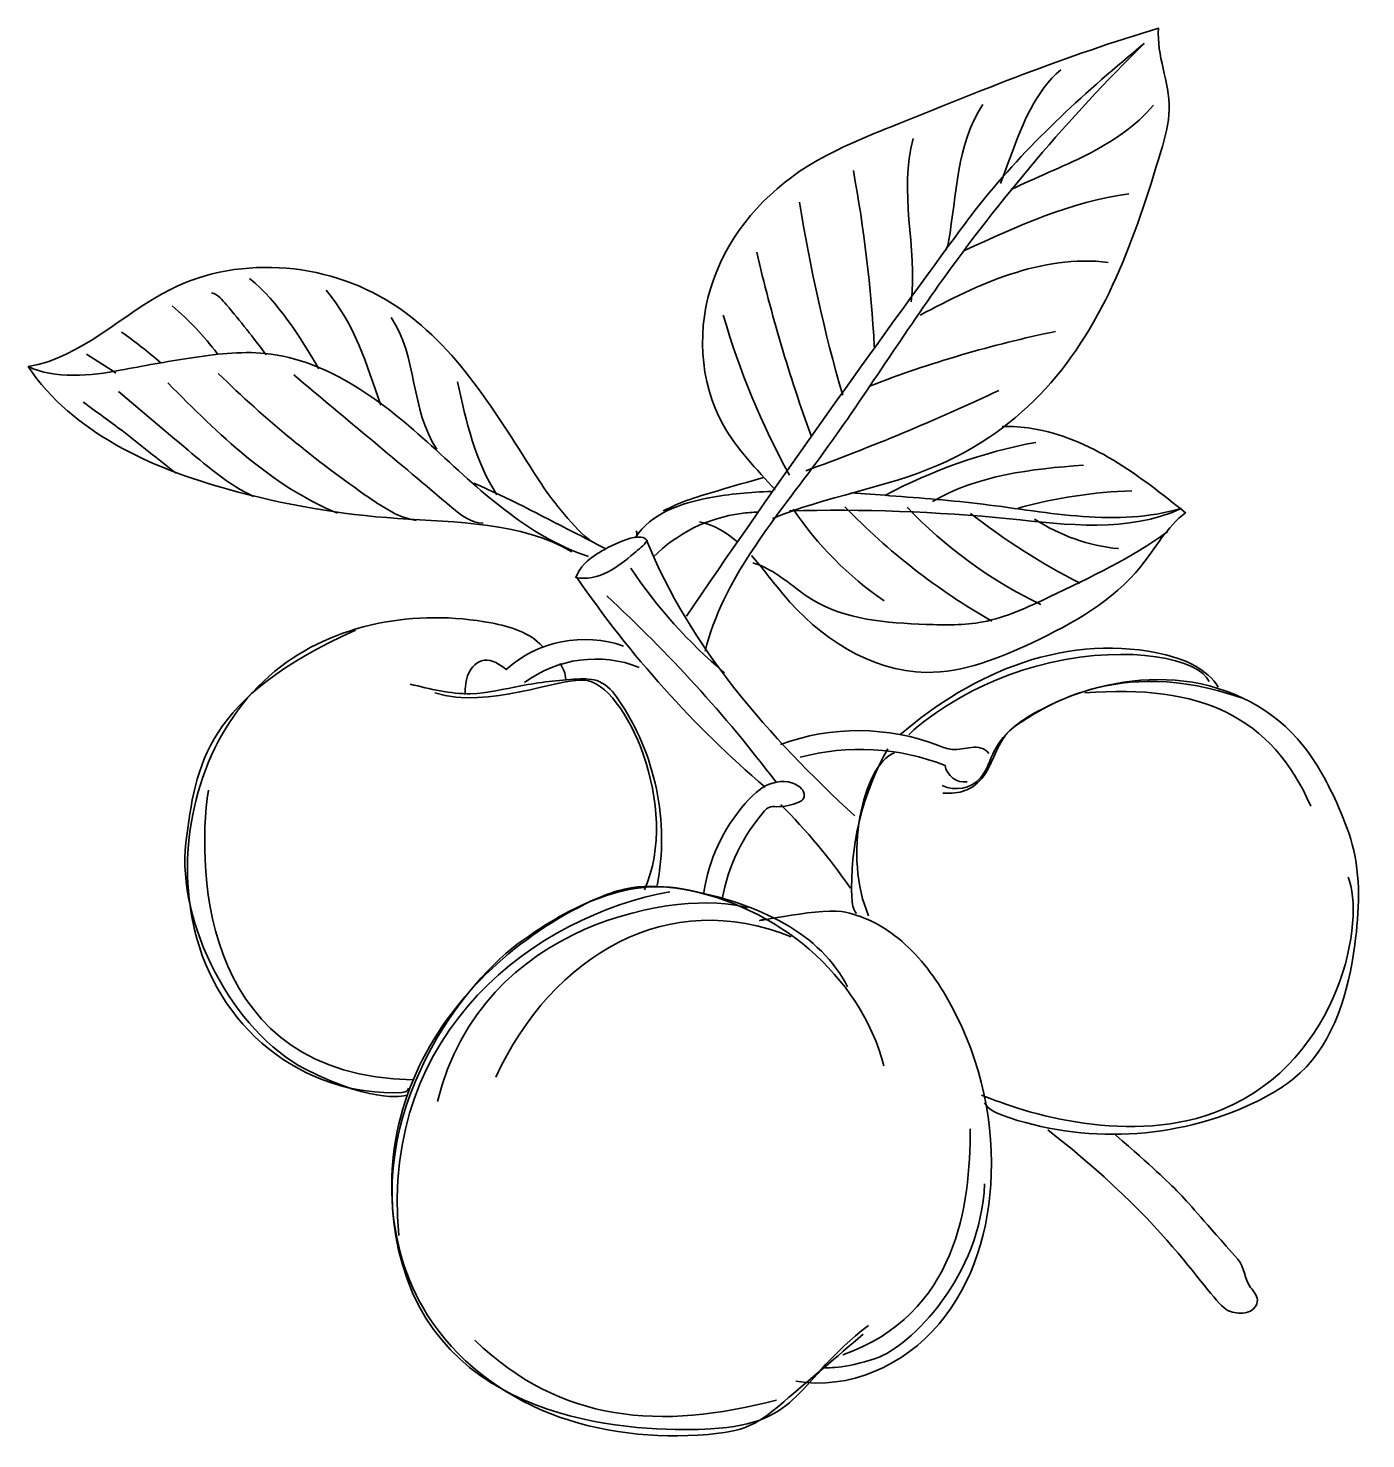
# Model space of a CAD drawing. Header units: inches. Extents: x 3.4 to 8.63, y 3.23 to 8.74.
import ezdxf

# ---------------------------------------------------------------- set-up
doc = ezdxf.new("R2010")
doc.units = ezdxf.units.IN
doc.header["$MEASUREMENT"] = 0
doc.layers.add('Layer 1', color=7, linetype='Continuous')

msp = doc.modelspace()

# ---------------------------------------------------------------- linework, layer by layer
at = {"layer": 'Layer 1', "color": 97, "lineweight": 35, "true_color": 0x418c41}
for points, knots in [([(6.3125, 6.8292), (6.5222, 6.9153), (6.7528, 6.9472), (6.9611, 7.0375), (7.1194, 7.1056), (7.2625, 7.2083), (7.3792, 7.3347), (7.6139, 7.5903), (7.7319, 7.9306), (7.8306, 8.2625), (7.8472, 8.3167), (7.8625, 8.3722), (7.8639, 8.4278), (7.8653, 8.5347), (7.8125, 8.6389), (7.8222, 8.7444), (7.4653, 8.6389), (7.1208, 8.4986), (6.7764, 8.3597), (6.6639, 8.3139), (6.5514, 8.2681), (6.4486, 8.2042), (6.2833, 8.1), (6.1472, 7.9458), (6.0819, 7.7611), (6.0167, 7.5778), (6.025, 7.3653), (6.1208, 7.1944), (6.1736, 7.1), (6.2514, 7.0208), (6.3236, 6.9403)], [0, 0, 0, 0, 1, 1, 1, 2, 2, 2, 3, 3, 3, 4, 4, 4, 5, 5, 5, 6, 6, 6, 7, 7, 7, 8, 8, 8, 9, 9, 9, 10, 10, 10, 10]), ([(5.9764, 6.4472), (6.3028, 6.925), (6.6375, 7.3972), (6.9792, 7.8639), (7.0319, 7.9361), (7.0861, 8.0097), (7.1417, 8.0792), (7.325, 8.3042), (7.5417, 8.5), (7.7653, 8.6847), (7.4708, 8.3944), (7.2028, 8.0778), (6.9625, 7.7403), (6.8, 7.5111), (6.65, 7.2722), (6.4833, 7.0458), (6.3125, 6.8153), (6.1194, 6.5889), (6.05, 6.3111)], [0, 0, 0, 0, 1, 1, 1, 2, 2, 2, 3, 3, 3, 4, 4, 4, 5, 5, 5, 6, 6, 6, 6]), ([(7.4403, 8.5819), (7.3403, 8.4986), (7.2917, 8.3708), (7.2458, 8.25), (7.2319, 8.2125), (7.2181, 8.175), (7.2042, 8.1375)], [0, 0, 0, 0, 1, 1, 1, 2, 2, 2, 2]), ([(7.1347, 8.4458), (7.0319, 8.2917), (7.0333, 8.0931), (7.0014, 7.9111), (6.9986, 7.8958), (6.9958, 7.8806), (6.9833, 7.8722)], [0, 0, 0, 0, 1, 1, 1, 2, 2, 2, 2]), ([(7.2444, 8.1139), (7.3431, 8.1611), (7.4444, 8.2014), (7.5417, 8.25), (7.6389, 8.3), (7.7319, 8.3597), (7.8028, 8.4444)], [0, 0, 0, 0, 1, 1, 1, 2, 2, 2, 2]), ([(5.6042, 6.7403), (5.5431, 6.7861), (5.4528, 6.8972), (5.4111, 6.9611), (5.2486, 7.2111), (5.0986, 7.4819), (4.8528, 7.6514), (4.5944, 7.8292), (4.2389, 7.8639), (3.9597, 7.7236), (3.7708, 7.6278), (3.6139, 7.4583), (3.4042, 7.4222), (3.5792, 7.1639), (3.8833, 7.0264), (4.1847, 6.9431), (4.4014, 6.8833), (4.6236, 6.8444), (4.8472, 6.8292), (5.0806, 6.8125), (5.3278, 6.8167), (5.5292, 6.6986)], [0, 0, 0, 0, 1, 1, 1, 2, 2, 2, 3, 3, 3, 4, 4, 4, 5, 5, 5, 6, 6, 6, 7, 7, 7, 7]), ([(7.625, 7.8292), (7.4972, 7.8458), (7.3653, 7.8236), (7.2431, 7.7833), (7.1208, 7.7431), (7.0042, 7.6833), (6.8903, 7.6236)], [0, 0, 0, 0, 1, 1, 1, 2, 2, 2, 2]), ([(4.3347, 7.4681), (4.2847, 7.5347), (4.2333, 7.6), (4.1792, 7.6639), (4.1625, 7.6833), (4.1444, 7.7042), (4.1208, 7.7111)], [0, 0, 0, 0, 1, 1, 1, 2, 2, 2, 2]), ([(5.5944, 6.6806), (5.3542, 6.7583), (5.1667, 6.9431), (4.9806, 7.1125), (4.7944, 7.2819), (4.5819, 7.4486), (4.3306, 7.4736), (4.2319, 7.4833), (4.1319, 7.4708), (4.0347, 7.4556), (3.9444, 7.4417), (3.8542, 7.425), (3.7639, 7.4083), (3.6542, 7.3861), (3.5042, 7.3736), (3.4042, 7.4222)], [0, 0, 0, 0, 1, 1, 1, 2, 2, 2, 3, 3, 3, 4, 4, 4, 5, 5, 5, 5]), ([(4.1472, 7.3958), (4.3292, 7.2167), (4.5278, 7.0542), (4.7375, 6.9097), (4.7944, 6.8708), (4.8528, 6.8319), (4.9208, 6.8208)], [0, 0, 0, 0, 1, 1, 1, 2, 2, 2, 2]), ([(4.4417, 7.3903), (4.6472, 7.2181), (4.8542, 7.0458), (5.0597, 6.8722), (5.0958, 6.8417), (5.1361, 6.8111), (5.1819, 6.8111)], [0, 0, 0, 0, 1, 1, 1, 2, 2, 2, 2]), ([(3.9806, 7.0056), (3.9111, 7.0625), (3.8417, 7.1181), (3.7708, 7.1722), (3.7208, 7.2097), (3.6708, 7.2458), (3.6194, 7.2833)], [0, 0, 0, 0, 1, 1, 1, 2, 2, 2, 2]), ([(3.7569, 7.325), (3.8472, 7.2486), (3.9375, 7.1722), (4.0292, 7.0958), (4.1097, 7.0278), (4.1903, 6.9597), (4.2847, 6.9153)], [0, 0, 0, 0, 1, 1, 1, 2, 2, 2, 2]), ([(6.2306, 6.6847), (6.2736, 6.6361), (6.3125, 6.5833), (6.3542, 6.5333), (6.4944, 6.3653), (6.6944, 6.2306), (6.9139, 6.2278), (7.0597, 6.2264), (7.1986, 6.2833), (7.3306, 6.3444), (7.4875, 6.4194), (7.6444, 6.5069), (7.7528, 6.6417), (7.8097, 6.7125), (7.8542, 6.7972), (7.9278, 6.8514), (7.7472, 6.9958), (7.5556, 7.1444), (7.3264, 7.1806), (7.2875, 7.1861), (7.25, 7.1889), (7.2111, 7.1889)], [0, 0, 0, 0, 1, 1, 1, 2, 2, 2, 3, 3, 3, 4, 4, 4, 5, 5, 5, 6, 6, 6, 7, 7, 7, 7]), ([(5.6597, 6.7111), (5.6181, 6.7333), (5.575, 6.7556), (5.5333, 6.7764), (5.4056, 6.8431), (5.2778, 6.9097), (5.1458, 6.9667)], [0, 0, 0, 0, 1, 1, 1, 2, 2, 2, 2]), ([(6.2778, 6.9889), (6.2181, 6.9722), (6.1597, 6.9556), (6.1, 6.9375), (6.0264, 6.9167), (5.9528, 6.8944), (5.8861, 6.8583)], [0, 0, 0, 0, 1, 1, 1, 2, 2, 2, 2]), ([(6.3083, 6.9347), (6.2264, 6.9319), (6.1458, 6.925), (6.0653, 6.9097), (5.9542, 6.8889), (5.8375, 6.8486), (5.7778, 6.7542), (5.7833, 6.7611), (5.7847, 6.7722), (5.7806, 6.7806)], [0, 0, 0, 0, 1, 1, 1, 2, 2, 2, 3, 3, 3, 3]), ([(6.3792, 6.8583), (6.6653, 6.8667), (6.9528, 6.8556), (7.2389, 6.8278), (7.4653, 6.8042), (7.7042, 6.7722), (7.9097, 6.8681), (7.6597, 6.7944), (7.3944, 6.8528), (7.1361, 6.8847), (7.0153, 6.9), (6.8931, 6.9083), (6.7722, 6.9181), (6.7208, 6.9222), (6.6694, 6.925), (6.6181, 6.9292)], [0, 0, 0, 0, 1, 1, 1, 2, 2, 2, 3, 3, 3, 4, 4, 4, 5, 5, 5, 5]), ([(6.2583, 6.8542), (6.2361, 6.8528), (6.2125, 6.8514), (6.1903, 6.8486), (6.0611, 6.8319), (5.9389, 6.7708), (5.8472, 6.6778)], [0, 0, 0, 0, 1, 1, 1, 2, 2, 2, 2]), ([(6.2361, 6.6556), (6.3236, 6.6319), (6.3889, 6.5611), (6.4653, 6.5139), (6.5972, 6.4319), (6.7583, 6.4208), (6.9139, 6.4153), (6.9875, 6.4125), (7.0625, 6.4111), (7.1347, 6.425), (7.2264, 6.4417), (7.3125, 6.4833), (7.3958, 6.5222), (7.5556, 6.5986), (7.7153, 6.675), (7.8583, 6.7778)], [0, 0, 0, 0, 1, 1, 1, 2, 2, 2, 3, 3, 3, 4, 4, 4, 5, 5, 5, 5])]:
    msp.add_open_spline(points, degree=3, knots=knots, dxfattribs=at)
for points in [[(6.8625, 8.3139), (6.8056, 8.1069), (6.8792, 7.8875), (6.8556, 7.675)], [(6.7111, 7.5), (6.6986, 7.7319), (6.6708, 7.9611), (6.6292, 8.1889)], [(6.4181, 8.0653), (6.4597, 7.8111), (6.5153, 7.5583), (6.5875, 7.3111)], [(7.7056, 8.0972), (7.4806, 8.0667), (7.2708, 7.9708), (7.0639, 7.8764)], [(6.2514, 7.8694), (6.3083, 7.6264), (6.3792, 7.3861), (6.4639, 7.1514)], [(4.5403, 7.4139), (4.4639, 7.5417), (4.3847, 7.6722), (4.2694, 7.7667)], [(4.7819, 7.2722), (4.7278, 7.4292), (4.6778, 7.5944), (4.5681, 7.7208)], [(4.1431, 7.4736), (4.0917, 7.5417), (4.0319, 7.6042), (3.9667, 7.6597)], [(5.0014, 7.1), (4.8972, 7.25), (4.9264, 7.4653), (4.8222, 7.6139)], [(6.1208, 7.6236), (6.1833, 7.4069), (6.2708, 7.1958), (6.3792, 6.9986)], [(3.9222, 7.4375), (3.8736, 7.4792), (3.8222, 7.5194), (3.7694, 7.5569)], [(7.4194, 7.5597), (7.1722, 7.5083), (6.9278, 7.4375), (6.6917, 7.3458)], [(3.7472, 7.3972), (3.7083, 7.4222), (3.6708, 7.4472), (3.6319, 7.4708)], [(3.95, 7.3583), (4.1472, 7.1597), (4.3528, 6.9569), (4.6125, 6.85)], [(5.0819, 7.3625), (5.1153, 7.2097), (5.1514, 7.0528), (5.2361, 6.9208)], [(6.4431, 7.0153), (6.6986, 7.1083), (6.9514, 7.2125), (7.1972, 7.3292)], [(7.3417, 7.1264), (7.1361, 7.0875), (6.9375, 7.0167), (6.7528, 6.9194)], [(7.5292, 7.0375), (7.325, 7.0222), (7.1153, 6.9986), (6.9389, 6.8958)], [(7.7181, 6.9375), (7.5681, 6.9319), (7.4181, 6.9097), (7.2736, 6.8694)], [(6.3944, 6.8653), (6.4889, 6.725), (6.6097, 6.6028), (6.75, 6.5069)], [(6.5958, 6.875), (6.7653, 6.7), (6.9583, 6.5486), (7.1708, 6.4278)], [(6.8389, 6.8736), (6.9875, 6.7167), (7.1667, 6.5861), (7.3625, 6.4931)], [(7.0875, 6.8486), (7.2208, 6.7444), (7.3639, 6.6528), (7.5153, 6.5764)], [(6.1764, 6.7375), (6.1333, 6.775), (6.0833, 6.8042), (6.0278, 6.8153)], [(7.3375, 6.8264), (7.4361, 6.7625), (7.5486, 6.7222), (7.6653, 6.7111)]]:
    msp.add_open_spline(points, degree=3, dxfattribs=at)
at = {"layer": 'Layer 1', "color": 59, "lineweight": 35, "true_color": 0x674e26}
for points, knots in [([(5.6292, 6.6917), (5.5931, 6.6694), (5.5583, 6.6389), (5.5444, 6.5986), (5.5861, 6.5903), (5.6306, 6.6), (5.6681, 6.6194), (5.7056, 6.6389), (5.7389, 6.6653), (5.7722, 6.6931), (5.7903, 6.7083), (5.8097, 6.7236), (5.8236, 6.7431), (5.7931, 6.7861), (5.6639, 6.7139), (5.6292, 6.6917)], [0, 0, 0, 0, 1, 1, 1, 2, 2, 2, 3, 3, 3, 4, 4, 4, 5, 5, 5, 5]), ([(5.7306, 6.3306), (5.5764, 6.3861), (5.3931, 6.35), (5.2722, 6.2389), (5.2472, 6.2583), (5.2181, 6.2792), (5.1861, 6.275), (5.1583, 6.2708), (5.1361, 6.2486), (5.125, 6.2236), (5.1139, 6.1972), (5.1125, 6.1694), (5.1111, 6.1417)], [0, 0, 0, 0, 1, 1, 1, 2, 2, 2, 3, 3, 3, 4, 4, 4, 4]), ([(7.1583, 5.9111), (7.1444, 5.9319), (7.1153, 5.9375), (7.0903, 5.9347), (7.0653, 5.9319), (7.0403, 5.9236), (7.0153, 5.9264), (6.9972, 5.9278), (6.9792, 5.9361), (6.9625, 5.9417), (6.7667, 6.0181), (6.5417, 6.0194), (6.3444, 5.9458)], [0, 0, 0, 0, 1, 1, 1, 2, 2, 2, 3, 3, 3, 4, 4, 4, 4]), ([(7.0736, 5.8), (7.0347, 5.7944), (6.9931, 5.8236), (6.9875, 5.8639), (6.8083, 5.9347), (6.6069, 5.9458), (6.4208, 5.8958)], [0, 0, 0, 0, 1, 1, 1, 2, 2, 2, 2]), ([(6.1167, 5.3431), (6.1389, 5.4694), (6.1972, 5.5903), (6.2819, 5.6861), (6.2861, 5.6917), (6.2917, 5.6972), (6.2986, 5.7), (6.3083, 5.7042), (6.3194, 5.7042), (6.3292, 5.7028), (6.3597, 5.7028), (6.3889, 5.7083), (6.4167, 5.7208), (6.4236, 5.7236), (6.4292, 5.7278), (6.4333, 5.7333), (6.4444, 5.75), (6.4319, 5.7722), (6.4153, 5.7833), (6.3819, 5.8069), (6.3375, 5.8056), (6.3, 5.7903), (6.2625, 5.775), (6.2333, 5.7458), (6.2069, 5.7153), (6.1208, 5.6181), (6.0639, 5.4958), (6.0444, 5.3667)], [0, 0, 0, 0, 1, 1, 1, 2, 2, 2, 3, 3, 3, 4, 4, 4, 5, 5, 5, 6, 6, 6, 7, 7, 7, 8, 8, 8, 9, 9, 9, 9]), ([(7.6542, 4.4208), (7.9444, 4.1639), (7.8681, 4.2306), (8.1319, 3.9347), (8.1583, 3.9042), (8.1569, 3.8569), (8.1819, 3.825), (8.1931, 3.8097), (8.2069, 3.7944), (8.2083, 3.7764), (8.2097, 3.7556), (8.1931, 3.7361), (8.1736, 3.7292), (8.1542, 3.7222), (8.1319, 3.7236), (8.1111, 3.7278), (8.0264, 3.7431), (7.9222, 4.0264), (7.3889, 4.4403)], [0, 0, 0, 0, 1, 1, 1, 2, 2, 2, 3, 3, 3, 4, 4, 4, 5, 5, 5, 6, 6, 6, 6])]:
    msp.add_open_spline(points, degree=3, knots=knots, dxfattribs=at)
for points in [[(5.8208, 6.7444), (5.9903, 6.3236), (6.3014, 5.975), (6.6347, 5.6667)], [(5.7597, 6.6347), (5.8611, 6.4819), (5.9847, 6.3444), (6.125, 6.2264)], [(5.5486, 6.5986), (5.7569, 6.2944), (6.0042, 6.0181), (6.2847, 5.7792)], [(6.3264, 5.8), (6.1278, 6.0611), (5.9069, 6.3042), (5.6653, 6.5264)], [(5.7917, 6.2472), (5.6458, 6.3069), (5.4694, 6.2833), (5.3444, 6.1875)], [(6.6181, 5.3847), (6.5375, 5.5014), (6.4458, 5.6097), (6.3458, 5.7111)]]:
    msp.add_open_spline(points, degree=3, dxfattribs=at)
at = {"layer": 'Layer 1', "color": 225, "lineweight": 35, "true_color": 0x8c4981}
for points, knots in [([(5.4139, 6.3292), (5.3639, 6.3847), (5.2875, 6.4069), (5.2139, 6.4208), (4.9208, 6.4764), (4.5986, 6.4208), (4.3681, 6.2319), (4.1208, 6.0292), (4.0042, 5.6917), (4.0306, 5.3736), (4.0347, 5.3222), (4.0417, 5.2722), (4.0542, 5.2222), (4.0972, 5.0403), (4.1986, 4.8736), (4.3444, 4.7569), (4.4903, 4.6403), (4.6778, 4.5764), (4.8639, 4.5861), (4.875, 4.5861), (4.8903, 4.5917), (4.8903, 4.6028)], [0, 0, 0, 0, 1, 1, 1, 2, 2, 2, 3, 3, 3, 4, 4, 4, 5, 5, 5, 6, 6, 6, 7, 7, 7, 7]), ([(4.6833, 6.3931), (4.0972, 6.1278), (4.0583, 5.8694), (4.0208, 5.5611), (3.9833, 5.2514), (4.2042, 4.8236), (4.4875, 4.6778), (4.7708, 4.5333), (4.8847, 4.5764), (4.8847, 4.5764)], [0, 0, 0, 0, 1, 1, 1, 2, 2, 2, 3, 3, 3, 3]), ([(8.0556, 6.1694), (8.0125, 6.2403), (7.9292, 6.2764), (7.85, 6.2958), (7.6681, 6.3417), (7.4736, 6.3264), (7.2944, 6.2667), (7.1153, 6.2069), (6.9542, 6.1056), (6.8111, 5.9833)], [0, 0, 0, 0, 1, 1, 1, 2, 2, 2, 3, 3, 3, 3]), ([(8.0194, 6.1917), (7.9819, 6.2806), (7.7097, 6.3361), (7.4014, 6.2667), (7.0917, 6.1972), (6.8778, 6.0208), (6.8458, 5.9833)], [0, 0, 0, 0, 1, 1, 1, 2, 2, 2, 2]), ([(8.1458, 6.1278), (7.6597, 6.2986), (7.3611, 6.0847), (7.2569, 6.0139), (7.1528, 5.9444), (7.1875, 5.7431), (6.9792, 5.7556)], [0, 0, 0, 0, 1, 1, 1, 2, 2, 2, 2]), ([(5.8625, 5.3944), (5.9111, 5.6431), (5.8556, 5.9111), (5.7111, 6.1208), (5.6917, 6.15), (5.6681, 6.1778), (5.6361, 6.1917), (5.6097, 6.2028), (5.5792, 6.2028), (5.55, 6.2014), (5.475, 6.1972), (5.4014, 6.1889), (5.3292, 6.175), (5.2639, 6.1625), (5.1986, 6.1458), (5.1333, 6.1444), (5.0528, 6.1431), (4.975, 6.1625), (4.8972, 6.1819)], [0, 0, 0, 0, 1, 1, 1, 2, 2, 2, 3, 3, 3, 4, 4, 4, 5, 5, 5, 6, 6, 6, 6]), ([(5.8125, 5.3778), (5.9569, 5.7), (5.7375, 6.1847), (5.5792, 6.1972), (5.4722, 6.2056), (5.2069, 6.0833), (4.9931, 6.1472)], [0, 0, 0, 0, 1, 1, 1, 2, 2, 2, 2]), ([(7.1417, 4.5458), (7.1556, 4.5208), (7.1847, 4.5083), (7.2111, 4.4972), (7.5278, 4.3833), (7.8903, 4.4014), (8.1944, 4.5458), (8.2597, 4.5764), (8.3222, 4.6139), (8.375, 4.6625), (8.5111, 4.7889), (8.5639, 4.9806), (8.5889, 5.1639), (8.6069, 5.2944), (8.6125, 5.4278), (8.5792, 5.5556), (8.5639, 5.6111), (8.5417, 5.6653), (8.5181, 5.7181), (8.4778, 5.8069), (8.4306, 5.8944), (8.3653, 5.9681), (8.2444, 6.1042), (8.0681, 6.1833), (7.8875, 6.1972), (7.7069, 6.2111), (7.5236, 6.1667), (7.3639, 6.0833), (7.2903, 6.0458), (7.2181, 5.9958), (7.1806, 5.9222), (7.1625, 5.8861), (7.1528, 5.8458), (7.1264, 5.8153), (7.0903, 5.7736), (7.025, 5.7611), (6.9764, 5.7861)], [0, 0, 0, 0, 1, 1, 1, 2, 2, 2, 3, 3, 3, 4, 4, 4, 5, 5, 5, 6, 6, 6, 7, 7, 7, 8, 8, 8, 9, 9, 9, 10, 10, 10, 11, 11, 11, 12, 12, 12, 12]), ([(6.7639, 5.9292), (6.6639, 5.7542), (6.6139, 5.5486), (6.6236, 5.3472), (6.625, 5.325), (6.6264, 5.3028), (6.6417, 5.2861)], [0, 0, 0, 0, 1, 1, 1, 2, 2, 2, 2]), ([(6.6069, 4.9986), (6.5, 5.2069), (6.2694, 5.3236), (5.9597, 5.3819), (5.7125, 5.4278), (5.4653, 5.2764), (5.3139, 5.1639), (5.0944, 5), (4.6708, 4.4569), (4.8847, 3.8583), (5.0986, 3.2597), (5.85, 3.2597), (6.0708, 3.2722), (6.4333, 3.2931), (6.3986, 3.4556), (6.6889, 3.6764)], [0, 0, 0, 0, 1, 1, 1, 2, 2, 2, 3, 3, 3, 4, 4, 4, 5, 5, 5, 5]), ([(7.1306, 4.5764), (7.2944, 4.5069), (7.7194, 4.3722), (8.0708, 4.5194), (8.5375, 4.7153), (8.6319, 5.2694), (8.5625, 5.4278)], [0, 0, 0, 0, 1, 1, 1, 2, 2, 2, 2]), ([(6.6681, 3.6417), (6.5639, 3.5542), (6.4597, 3.4653), (6.3569, 3.3778), (6.3167, 3.3431), (6.275, 3.3083), (6.2264, 3.2861), (6.175, 3.2625), (6.1181, 3.2556), (6.0611, 3.25), (5.8528, 3.2333), (5.6389, 3.2556), (5.4444, 3.3319), (5.25, 3.4083), (5.075, 3.5417), (4.9639, 3.7181), (4.7944, 3.9875), (4.7847, 4.3403), (4.9083, 4.6347), (5.0306, 4.9278), (5.2736, 5.1625), (5.5556, 5.3097), (5.6208, 5.3444), (5.6889, 5.3736), (5.7611, 5.3861), (5.8278, 5.3972), (5.8944, 5.3917), (5.9611, 5.3806), (6.325, 5.3181), (6.6556, 5.0472), (6.7486, 4.6903)], [0, 0, 0, 0, 1, 1, 1, 2, 2, 2, 3, 3, 3, 4, 4, 4, 5, 5, 5, 6, 6, 6, 7, 7, 7, 8, 8, 8, 9, 9, 9, 10, 10, 10, 10]), ([(6.4042, 3.4583), (6.6111, 3.4222), (6.8278, 3.5208), (6.9639, 3.6819), (7.1, 3.8431), (7.1611, 4.0556), (7.1681, 4.2653), (7.1764, 4.5083), (7.1139, 4.7542), (6.9903, 4.9639), (6.9417, 5.0472), (6.8792, 5.1278), (6.8042, 5.1889), (6.7389, 5.2417), (6.6653, 5.2792), (6.5833, 5.2931), (6.4833, 5.3083), (6.1847, 5.2375), (6.2819, 5.2639)], [0, 0, 0, 0, 1, 1, 1, 2, 2, 2, 3, 3, 3, 4, 4, 4, 5, 5, 5, 6, 6, 6, 6]), ([(6.5181, 3.5111), (6.5181, 3.5111), (6.5875, 3.5042), (6.7194, 3.5486), (6.8514, 3.5931), (7.1292, 3.8708), (7.1417, 4.2292)], [0, 0, 0, 0, 1, 1, 1, 2, 2, 2, 2])]:
    msp.add_open_spline(points, degree=3, knots=knots, dxfattribs=at)
for points in [[(5.5056, 6.2), (5.5042, 6.2222), (5.4958, 6.2444), (5.4819, 6.2625)], [(8.4167, 5.7056), (8.2653, 6.0528), (7.9875, 6.1847), (7.5333, 6.1472)], [(6.7903, 5.9139), (6.6639, 5.8639), (6.5889, 5.5042), (6.6889, 5.2764)], [(4.1083, 5.7681), (4.0583, 5.4278), (4.0958, 4.6514), (4.9056, 4.6361)], [(5.9125, 5.3708), (5.3958, 5.2764), (4.7778, 4.8347), (4.8528, 4.0278)], [(6.2153, 5.3083), (5.9583, 5.3819), (5.175, 5.2583), (5.0042, 4.5514)], [(6.3861, 5.1944), (5.9069, 5.3903), (5.4528, 5.125), (5.2319, 4.6458)], [(6.5875, 3.5611), (7.0347, 3.7194), (7.0861, 4.1472), (7.0861, 4.4444)], [(5.15, 3.6181), (5.4847, 3.2958), (5.875, 3.2653), (6.3292, 3.3847)]]:
    msp.add_open_spline(points, degree=3, dxfattribs=at)

doc.saveas('drawing.dxf')
